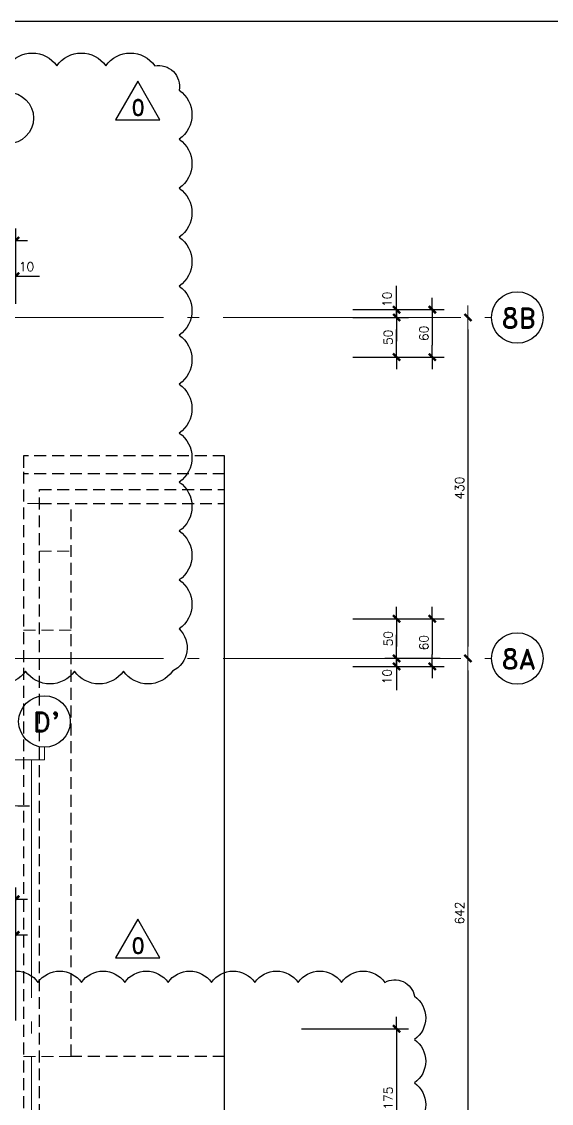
# Model space of a CAD drawing. Extents: x -58 to 5689, y 67 to 4123.
# Drawn here: x 3778 to 4446, y 2759 to 4123 of the extents above; entities that cross this region are included whole.
import ezdxf
from ezdxf.enums import TextEntityAlignment as Align

# ---------------------------------------------------------------- set-up
doc = ezdxf.new("R2010")
doc.units = 0
doc.header["$LTSCALE"] = 30
doc.header["$MEASUREMENT"] = 0
for name, pattern in [('DASHED', [0.75, 0.5, -0.25]), ('EJES', [12.5, 10, -1, 0.5, -1]), ('RLE-PROYECCION', [35.719, 23.8125, -11.9065])]:
    doc.linetypes.add(name, pattern=pattern)
doc.layers.get('0').update_dxf_attribs({"linetype": 'CONTINUOUS'})
for name, color, linetype in [('RLA-BORDE DE LOSAS', 3, 'CONTINUOUS'), ('RLA-FORMATO', 7, 'CONTINUOUS'), ('RLE-COTAS1', 2, 'CONTINUOUS'), ('RLE-REVISION 0', 1, 'CONTINUOUS')]:
    doc.layers.add(name, color=color, linetype=linetype)
for name, color, linetype, lineweight in [('RLE-COTAS', 2, 'CONTINUOUS', 9), ('RLE-EJE', 3, 'CONTINUOUS', 25), ('RLE-EJES', 1, 'EJES', 15), ('RLE-FUNDACION', 210, 'CONTINUOUS', 25), ('RLE-MURO', 170, 'CONTINUOUS', 25), ('RLE-PROYECCION', 2, 'RLE-PROYECCION', 15)]:
    doc.layers.add(name, color=color, linetype=linetype, lineweight=lineweight)
doc.styles.add('ROMAND', font='romand', dxfattribs={"height": 31.5})
doc.styles.add('ROMANS', font='romans.shx', dxfattribs={"height": 11.25})
doc.linetypes.add('ZIGZAG', pattern='A,0.0001,-0.2,[131,ltypeshp.shx,S=0.2,R=0,X=-0.2,Y=0],-0.4,[131,ltypeshp.shx,S=0.2,R=180,X=0.2,Y=0],-0.2', length=0.8001)
doc.dimstyles.new('ING-50', dxfattribs={"dimscale": 50, "dimtxt": 0.27, "dimasz": 0.3, "dimexe": 0, "dimexo": 0, "dimgap": 0.1, "dimtad": 1, "dimdec": 1, "dimzin": 12, "dimdsep": 46, "dimtxsty": 'ROMANS', "dimblk": 'TICK1', "dimblk1": 'TICK1', "dimblk2": 'TICK1', "dimcen": 0.09, "dimclrd": 2, "dimclre": 1, "dimclrt": 3, "dimadec": 0, "dimazin": 0, "dimtfac": 1, "dimtdec": 0, "dimtix": 1, "dimtmove": 2, "dimatfit": 3, "dimldrblk": 'TICK1', "dimfxl": 0, "dimfxlon": 1, "dimtolj": 1, "dimtzin": 0, "dimarcsym": 0})

# ---------------------------------------------------------------- blocks, each defined once
blk = doc.blocks.new('TICK1')
at = {"color": 2}
for points in [[(0, 0), (-1, 0)], [(0, 0), (1, 0)]]:
    blk.add_lwpolyline(points, dxfattribs=at)
at = {"color": 2, "const_width": 0.2}
blk.add_lwpolyline([(-0.3, -0.3), (0.3, 0.3)], dxfattribs=at)
blk = doc.blocks.new('*D68')
at = {"layer": 'RLE-COTAS', "color": 2, "lineweight": -2, "transparency": 16777216}
for p, q in [((3720.2, 3134), (3705.2, 3134)), ((3735.2, 3134), (3757.7, 3134)), ((3772.7, 3134), (3787.7, 3134))]:
    blk.add_line(p, q, dxfattribs=at)
at = {"layer": 'RLE-COTAS', "color": 2, "lineweight": -2, "transparency": 16777216, "xscale": 15, "yscale": 15, "zscale": 15}
blk.add_blockref('TICK1', (3735.2, 3134), dxfattribs=at)
at = {"layer": 'RLE-COTAS', "color": 2, "lineweight": -2, "transparency": 16777216, "xscale": 15, "yscale": 15, "zscale": 15, "rotation": 180}
blk.add_blockref('TICK1', (3757.7, 3134), dxfattribs=at)
at = {"layer": 'RLE-COTAS', "color": 3, "transparency": 16777216, "insert": (3746.4, 3144.6), "char_height": 11.25, "width": 38.877, "attachment_point": 5, "style": 'ROMANS'}
blk.add_mtext('\\A1;22.5', dxfattribs=at)
blk = doc.blocks.new('*D25')
at = {"layer": 'RLE-COTAS1', "color": 1, "lineweight": -2, "transparency": 16777216}
for p, q in [((3493.2, 2954.6), (3493.2, 2986.2)), ((3770.2, 2863.5), (3770.2, 2986.2))]:
    blk.add_line(p, q, dxfattribs=at)
at = {"layer": 'RLE-COTAS1', "color": 2, "lineweight": -2, "transparency": 16777216}
blk.add_line((3508.2, 2971.2), (3755.2, 2971.2), dxfattribs=at)
at = {"layer": 'RLE-COTAS1', "color": 2, "lineweight": -2, "transparency": 16777216, "xscale": 15, "yscale": 15, "zscale": 15, "rotation": 180}
blk.add_blockref('TICK1', (3493.2, 2971.2), dxfattribs=at)
at = {"layer": 'RLE-COTAS1', "color": 2, "lineweight": -2, "transparency": 16777216, "xscale": 15, "yscale": 15, "zscale": 15}
blk.add_blockref('TICK1', (3770.2, 2971.2), dxfattribs=at)
at = {"layer": 'RLE-COTAS1', "color": 3, "transparency": 16777216, "insert": (3631.7, 2981.8), "char_height": 11.25, "width": 34.61, "attachment_point": 5, "style": 'ROMANS'}
blk.add_mtext('\\A1;277', dxfattribs=at)
blk = doc.blocks.new('*D26')
at = {"layer": 'RLE-COTAS1', "color": 1, "lineweight": -2, "transparency": 16777216}
for p, q in [((4130.5, 2852.9), (4265.5, 2852.9)), ((4370.5, 2677.9), (4235.5, 2677.9))]:
    blk.add_line(p, q, dxfattribs=at)
at = {"layer": 'RLE-COTAS1', "color": 2, "lineweight": -2, "transparency": 16777216}
blk.add_line((4250.5, 2837.9), (4250.5, 2692.9), dxfattribs=at)
at = {"layer": 'RLE-COTAS1', "color": 2, "lineweight": -2, "transparency": 16777216, "xscale": 15, "yscale": 15, "zscale": 15}
for p, rotation in [((4250.5, 2852.9), 90), ((4250.5, 2677.9), 270)]:
    blk.add_blockref('TICK1', p, dxfattribs=dict(at, rotation=rotation))
at = {"layer": 'RLE-COTAS1', "color": 3, "transparency": 16777216, "insert": (4239.9, 2765.4), "char_height": 11.25, "width": 34.61, "attachment_point": 5, "rotation": 90, "style": 'ROMANS'}
blk.add_mtext('\\A1;175', dxfattribs=at)
blk = doc.blocks.new('*D40')
at = {"layer": 'RLE-COTAS1', "color": 1, "lineweight": -2, "transparency": 16777216}
for p, q in [((3470.2, 2896.2), (3470.2, 3031.2)), ((3770.2, 2896.2), (3770.2, 3031.2))]:
    blk.add_line(p, q, dxfattribs=at)
at = {"layer": 'RLE-COTAS1', "color": 2, "lineweight": -2, "transparency": 16777216}
blk.add_line((3485.2, 3016.2), (3755.2, 3016.2), dxfattribs=at)
at = {"layer": 'RLE-COTAS1', "color": 2, "lineweight": -2, "transparency": 16777216, "xscale": 15, "yscale": 15, "zscale": 15, "rotation": 180}
blk.add_blockref('TICK1', (3470.2, 3016.2), dxfattribs=at)
at = {"layer": 'RLE-COTAS1', "color": 2, "lineweight": -2, "transparency": 16777216, "xscale": 15, "yscale": 15, "zscale": 15}
blk.add_blockref('TICK1', (3770.2, 3016.2), dxfattribs=at)
at = {"layer": 'RLE-COTAS1', "color": 3, "transparency": 16777216, "insert": (3620.2, 3026.8), "char_height": 11.25, "width": 34.61, "attachment_point": 5, "style": 'ROMANS'}
blk.add_mtext('\\A1;300', dxfattribs=at)
blk = doc.blocks.new('*D96')
at = {"layer": 'RLE-COTAS', "color": 2, "lineweight": -2, "transparency": 16777216}
blk.add_line((4340.5, 3734.9), (4340.5, 3334.9), dxfattribs=at)
at = {"layer": 'RLE-COTAS', "color": 2, "lineweight": -2, "transparency": 16777216, "xscale": 15, "yscale": 15, "zscale": 15}
for p, rotation in [((4340.5, 3749.9), 90), ((4340.5, 3319.9), 270)]:
    blk.add_blockref('TICK1', p, dxfattribs=dict(at, rotation=rotation))
at = {"layer": 'RLE-COTAS', "color": 3, "transparency": 16777216, "insert": (4329.9, 3534.9), "char_height": 11.25, "width": 33.226, "attachment_point": 5, "rotation": 90, "style": 'ROMANS'}
blk.add_mtext('\\A1;430', dxfattribs=at)
blk = doc.blocks.new('*D97')
at = {"layer": 'RLE-COTAS', "color": 2, "lineweight": -2, "transparency": 16777216}
blk.add_line((4340.5, 3304.9), (4340.5, 2692.9), dxfattribs=at)
at = {"layer": 'RLE-COTAS', "color": 2, "lineweight": -2, "transparency": 16777216, "xscale": 15, "yscale": 15, "zscale": 15}
for p, rotation in [((4340.5, 3319.9), 90), ((4340.5, 2677.9), 270)]:
    blk.add_blockref('TICK1', p, dxfattribs=dict(at, rotation=rotation))
at = {"layer": 'RLE-COTAS', "color": 3, "transparency": 16777216, "insert": (4329.9, 2998.9), "char_height": 11.25, "width": 33.226, "attachment_point": 5, "rotation": 90, "style": 'ROMANS'}
blk.add_mtext('\\A1;642', dxfattribs=at)
blk = doc.blocks.new('*D98')
at = {"layer": 'RLE-COTAS1', "color": 1, "lineweight": -2, "transparency": 16777216}
for p, q in [((4240.5, 3759.9), (4310.5, 3759.9)), ((4240.5, 3699.9), (4310.5, 3699.9))]:
    blk.add_line(p, q, dxfattribs=at)
at = {"layer": 'RLE-COTAS1', "color": 2, "lineweight": -2, "transparency": 16777216}
blk.add_line((4295.5, 3744.9), (4295.5, 3714.9), dxfattribs=at)
at = {"layer": 'RLE-COTAS1', "color": 2, "lineweight": -2, "transparency": 16777216, "xscale": 15, "yscale": 15, "zscale": 15}
for p, rotation in [((4295.5, 3759.9), 90), ((4295.5, 3699.9), 270)]:
    blk.add_blockref('TICK1', p, dxfattribs=dict(at, rotation=rotation))
at = {"layer": 'RLE-COTAS1', "color": 3, "transparency": 16777216, "insert": (4284.9, 3729.9), "char_height": 11.25, "width": 22.151, "attachment_point": 5, "rotation": 90, "style": 'ROMANS'}
blk.add_mtext('\\A1;60', dxfattribs=at)
blk = doc.blocks.new('*D99')
at = {"layer": 'RLE-COTAS1', "color": 1, "lineweight": -2, "transparency": 16777216}
for p, q in [((4195.5, 3749.9), (4265.5, 3749.9)), ((4195.5, 3699.9), (4265.5, 3699.9))]:
    blk.add_line(p, q, dxfattribs=at)
at = {"layer": 'RLE-COTAS1', "color": 2, "lineweight": -2, "transparency": 16777216}
blk.add_line((4250.5, 3714.9), (4250.5, 3734.9), dxfattribs=at)
at = {"layer": 'RLE-COTAS1', "color": 2, "lineweight": -2, "transparency": 16777216, "xscale": 15, "yscale": 15, "zscale": 15}
for p, rotation in [((4250.5, 3749.9), 90), ((4250.5, 3699.9), 270)]:
    blk.add_blockref('TICK1', p, dxfattribs=dict(at, rotation=rotation))
at = {"layer": 'RLE-COTAS1', "color": 3, "transparency": 16777216, "insert": (4239.9, 3724.9), "char_height": 11.25, "width": 22.151, "attachment_point": 5, "rotation": 90, "style": 'ROMANS'}
blk.add_mtext('\\A1;50', dxfattribs=at)
blk = doc.blocks.new('*D100')
at = {"layer": 'RLE-COTAS1', "color": 2, "lineweight": -2, "transparency": 16777216}
for p, q in [((4250.5, 3774.9), (4250.5, 3789.9)), ((4250.5, 3749.9), (4250.5, 3759.9)), ((4250.5, 3734.9), (4250.5, 3719.9))]:
    blk.add_line(p, q, dxfattribs=at)
at = {"layer": 'RLE-COTAS1', "color": 1, "lineweight": -2, "transparency": 16777216}
for p, q in [((4195.5, 3759.9), (4265.5, 3759.9)), ((4195.5, 3749.9), (4265.5, 3749.9))]:
    blk.add_line(p, q, dxfattribs=at)
at = {"layer": 'RLE-COTAS1', "color": 2, "lineweight": -2, "transparency": 16777216, "xscale": 15, "yscale": 15, "zscale": 15}
for p, rotation in [((4250.5, 3759.9), 270), ((4250.5, 3749.9), 90)]:
    blk.add_blockref('TICK1', p, dxfattribs=dict(at, rotation=rotation))
at = {"layer": 'RLE-COTAS1', "color": 3, "transparency": 16777216, "insert": (4232.9, 3763.3), "char_height": 11.25, "width": 22.151, "attachment_point": 1, "rotation": 90, "line_spacing_factor": 0.941778, "style": 'ROMANS'}
blk.add_mtext('\\A1;10', dxfattribs=at)
blk = doc.blocks.new('*D101')
at = {"layer": 'RLE-COTAS1', "color": 1, "lineweight": -2, "transparency": 16777216}
for p, q in [((4240.5, 3369.9), (4310.5, 3369.9)), ((4240.5, 3309.9), (4310.5, 3309.9))]:
    blk.add_line(p, q, dxfattribs=at)
at = {"layer": 'RLE-COTAS1', "color": 2, "lineweight": -2, "transparency": 16777216}
blk.add_line((4295.5, 3354.9), (4295.5, 3324.9), dxfattribs=at)
at = {"layer": 'RLE-COTAS1', "color": 2, "lineweight": -2, "transparency": 16777216, "xscale": 15, "yscale": 15, "zscale": 15}
for p, rotation in [((4295.5, 3369.9), 90), ((4295.5, 3309.9), 270)]:
    blk.add_blockref('TICK1', p, dxfattribs=dict(at, rotation=rotation))
at = {"layer": 'RLE-COTAS1', "color": 3, "transparency": 16777216, "insert": (4284.9, 3339.9), "char_height": 11.25, "width": 22.151, "attachment_point": 5, "rotation": 90, "style": 'ROMANS'}
blk.add_mtext('\\A1;60', dxfattribs=at)
blk = doc.blocks.new('*D102')
at = {"layer": 'RLE-COTAS1', "color": 1, "lineweight": -2, "transparency": 16777216}
for p, q in [((4195.5, 3369.9), (4265.5, 3369.9)), ((4305.5, 3319.9), (4235.5, 3319.9))]:
    blk.add_line(p, q, dxfattribs=at)
at = {"layer": 'RLE-COTAS1', "color": 2, "lineweight": -2, "transparency": 16777216}
blk.add_line((4250.5, 3354.9), (4250.5, 3334.9), dxfattribs=at)
at = {"layer": 'RLE-COTAS1', "color": 2, "lineweight": -2, "transparency": 16777216, "xscale": 15, "yscale": 15, "zscale": 15}
for p, rotation in [((4250.5, 3369.9), 90), ((4250.5, 3319.9), 270)]:
    blk.add_blockref('TICK1', p, dxfattribs=dict(at, rotation=rotation))
at = {"layer": 'RLE-COTAS1', "color": 3, "transparency": 16777216, "insert": (4239.9, 3344.9), "char_height": 11.25, "width": 22.151, "attachment_point": 5, "rotation": 90, "style": 'ROMANS'}
blk.add_mtext('\\A1;50', dxfattribs=at)
blk = doc.blocks.new('*D103')
at = {"layer": 'RLE-COTAS1', "color": 2, "lineweight": -2, "transparency": 16777216}
for p, q in [((4250.5, 3334.9), (4250.5, 3349.9)), ((4250.5, 3319.9), (4250.5, 3309.9)), ((4250.5, 3294.9), (4250.5, 3279.9))]:
    blk.add_line(p, q, dxfattribs=at)
at = {"layer": 'RLE-COTAS1', "color": 1, "lineweight": -2, "transparency": 16777216}
for p, q in [((4305.5, 3319.9), (4235.5, 3319.9)), ((4195.5, 3309.9), (4265.5, 3309.9))]:
    blk.add_line(p, q, dxfattribs=at)
at = {"layer": 'RLE-COTAS1', "color": 2, "lineweight": -2, "transparency": 16777216, "xscale": 15, "yscale": 15, "zscale": 15}
for p, rotation in [((4250.5, 3319.9), 270), ((4250.5, 3309.9), 90)]:
    blk.add_blockref('TICK1', p, dxfattribs=dict(at, rotation=rotation))
at = {"layer": 'RLE-COTAS1', "color": 3, "transparency": 16777216, "insert": (4232.9, 3287.4), "char_height": 11.25, "width": 22.151, "attachment_point": 1, "rotation": 90, "line_spacing_factor": 0.941778, "style": 'ROMANS'}
blk.add_mtext('\\A1;10', dxfattribs=at)
blk = doc.blocks.new('A$C6546491A')
at = {"layer": 'RLA-BORDE DE LOSAS', "color": 1, "linetype": 'ZIGZAG'}
blk.add_line((253.5, -2662.5), (253.5, 0), dxfattribs=at)
at = {"layer": 'RLE-FUNDACION', "color": 1, "linetype": 'DASHED'}
for p, q in [((253.5, 0), (0, 0)), ((0, 0), (0, -20)), ((20, -60), (253.5, -60)), ((60, -757.5), (60, -60)), ((253.5, -757.5), (60, -757.5))]:
    blk.add_line(p, q, dxfattribs=at)
at = {"layer": 'RLE-MURO', "color": 1, "linetype": 'DASHED'}
for p, q in [((0, -20), (0, -1602.5)), ((253.5, -22.5), (0, -22.5)), ((20, -832.5), (20, -42.5)), ((20, -42.5), (253.5, -42.5))]:
    blk.add_line(p, q, dxfattribs=at)
at = {"layer": 'RLE-PROYECCION', "color": 1, "linetype": 'DASHED'}
for p, q in [((20, -60), (0, -60)), ((20, -120), (60, -120)), ((0, -220), (60, -220)), ((0, -220), (60, -220)), ((60, -757.5), (0, -757.5))]:
    blk.add_line(p, q, dxfattribs=at)
blk = doc.blocks.new('rev-1')
at = {"color": 3}
blk.add_lwpolyline([(-0.1, 31.3), (-28.3, -17.5), (28, -17.5), (-0.1, 31.3)], dxfattribs=at)
at = {"color": 5, "linetype": 'Continuous', "style": 'ROMAND'}
blk.add_attdef('1', text='', height=20, dxfattribs=at).set_placement((0.4, -12), align=Align.CENTER)
blk = doc.blocks.new('*D133')
at = {"layer": 'RLE-COTAS1', "color": 1, "lineweight": -2, "transparency": 16777216}
for p, q in [((3710.2, 3792), (3710.2, 3862)), ((3770.2, 3792), (3770.2, 3862))]:
    blk.add_line(p, q, dxfattribs=at)
at = {"layer": 'RLE-COTAS1', "color": 2, "lineweight": -2, "transparency": 16777216}
blk.add_line((3725.2, 3847), (3755.2, 3847), dxfattribs=at)
at = {"layer": 'RLE-COTAS1', "color": 2, "lineweight": -2, "transparency": 16777216, "xscale": 15, "yscale": 15, "zscale": 15, "rotation": 180}
blk.add_blockref('TICK1', (3710.2, 3847), dxfattribs=at)
at = {"layer": 'RLE-COTAS1', "color": 2, "lineweight": -2, "transparency": 16777216, "xscale": 15, "yscale": 15, "zscale": 15}
blk.add_blockref('TICK1', (3770.2, 3847), dxfattribs=at)
at = {"layer": 'RLE-COTAS1', "color": 3, "transparency": 16777216, "insert": (3740.2, 3857.6), "char_height": 11.25, "width": 22.151, "attachment_point": 5, "style": 'ROMANS'}
blk.add_mtext('\\A1;60', dxfattribs=at)
blk = doc.blocks.new('*D135')
at = {"layer": 'RLE-COTAS1', "color": 1, "lineweight": -2, "transparency": 16777216}
for p, q in [((3760.2, 3857), (3760.2, 3787)), ((3770.2, 3767.2), (3770.2, 3817))]:
    blk.add_line(p, q, dxfattribs=at)
at = {"layer": 'RLE-COTAS1', "color": 2, "lineweight": -2, "transparency": 16777216}
for p, q in [((3745.2, 3802), (3730.2, 3802)), ((3760.2, 3802), (3770.2, 3802)), ((3785.2, 3802), (3800.2, 3802))]:
    blk.add_line(p, q, dxfattribs=at)
at = {"layer": 'RLE-COTAS1', "color": 2, "lineweight": -2, "transparency": 16777216, "xscale": 15, "yscale": 15, "zscale": 15}
blk.add_blockref('TICK1', (3760.2, 3802), dxfattribs=at)
at = {"layer": 'RLE-COTAS1', "color": 2, "lineweight": -2, "transparency": 16777216, "xscale": 15, "yscale": 15, "zscale": 15, "rotation": 180}
blk.add_blockref('TICK1', (3770.2, 3802), dxfattribs=at)
at = {"layer": 'RLE-COTAS1', "color": 3, "transparency": 16777216, "insert": (3774.2, 3819.6), "char_height": 11.25, "width": 22.151, "attachment_point": 1, "line_spacing_factor": 0.941778, "style": 'ROMANS'}
blk.add_mtext('\\A1;10', dxfattribs=at)

msp = doc.modelspace()

# ---------------------------------------------------------------- linework, layer by layer
at = {"layer": 'RLA-FORMATO', "color": 6, "linetype": 'Continuous'}
msp.add_lwpolyline([(-58.1, 4123.098), (-58.1, 68.098), (5686.9, 68.098), (5686.9, 4123.098)], close=True, dxfattribs=at)
at = {"layer": 'RLE-EJE'}
for centre in [(3760.199, 4001.495), (4402.699, 3749.928), (4402.699, 3319.928), (3806.45, 3240.433)]:
    msp.add_circle(centre, 32.5, dxfattribs=at)
at = {"layer": 'RLE-EJES', "linetype": 'EJES', "lineweight": 9}
for p, q in [((2531.641, 3749.933), (4370.199, 3749.928)), ((2531.641, 3319.933), (4370.199, 3319.928)), ((3806.45, 3191.963), (3806.45, 3207.933)), ((3757.699, 3191.963), (3806.45, 3191.963)), ((3790.199, 3191.963), (3790.199, 572.115))]:
    msp.add_line(p, q, dxfattribs=at)
at = {"layer": 'RLE-REVISION 0'}
for points in [[(3760.246, 4067.465, -0.52056705), (3822.005, 4067.465, -0.52056705), (3883.763, 4067.465, -0.52056705), (3945.521, 4067.465, -0.52056705), (3976.352, 4036.537, -0.52056705), (3976.352, 3974.779, -0.52056705), (3976.352, 3913.02, -0.52056705), (3976.352, 3851.262, -0.52056705), (3976.352, 3789.504, -0.52056705), (3976.352, 3727.746, -0.52056705), (3976.352, 3665.987, -0.52056705), (3976.352, 3604.229, -0.52056705), (3976.352, 3542.471, -0.52056705), (3976.352, 3480.712, -0.52056705), (3976.352, 3418.954, -0.52056705), (3976.352, 3357.196, -0.52056705), (3967.87, 3303.919, -0.52056705), (3906.112, 3303.919, -0.52056705), (3844.354, 3303.919, -0.52056705), (3782.596, 3303.919, -0.52056705), (3720.837, 3303.919, -0.52056705)], [(3743.642, 2911.391, -0.52056705), (3798.316, 2911.391, -0.52056705), (3852.989, 2911.391, -0.52056705), (3907.663, 2911.391, -0.52056705), (3962.336, 2911.391, -0.52056705), (4017.01, 2911.391, -0.52056705), (4071.683, 2911.391, -0.52056705), (4126.357, 2911.391, -0.52056705), (4181.03, 2911.391, -0.52056705), (4235.704, 2911.391, -0.52056705), (4272.961, 2893.974, -0.52056705), (4272.961, 2839.301, -0.52056705), (4272.961, 2784.627, -0.52056705), (4272.961, 2729.954, -0.52056705)]]:
    msp.add_lwpolyline(points, format="xyb", dxfattribs=at)

# ---------------------------------------------------------------- block references
msp.add_blockref('A$C6546491A', (3780.199, 3575.433))
for p in [(3924.16, 4016.774), (3924.16, 2959.705)]:
    msp.add_blockref('rev-1', p, dxfattribs=at).add_auto_attribs({'1': '0'})

# ---------------------------------------------------------------- texts
at = {"layer": 'RLE-EJE', "color": 5, "lineweight": 9, "char_height": 25, "width": 1, "attachment_point": 1, "style": 'ROMAND'}
for s, insert in [('8B', (4383.045, 3761.692)), ('8A', (4383.045, 3331.692)), ("D'", (3791.906, 3252.319))]:
    msp.add_mtext(s, dxfattribs=dict(at, insert=insert))

# ---------------------------------------------------------------- dimensions: what is measured, and where the dimension line sits
at = {"layer": 'RLE-COTAS'}
for base, p1, p2, picture, middle in [((4340.528, 3319.928), (4345.528, 3749.928), (4345.528, 3319.928), '*D96', (4329.903, 3534.928)), ((4340.528, 2677.928), (4345.528, 3319.928), (4345.528, 2677.928), '*D97', (4329.903, 2998.928))]:
    dim = msp.add_linear_dim(base=base, p1=p1, p2=p2, angle=90, dimstyle='ING-50', override={"dimexe": 0, "dimexo": 0, "dimdec": 1, "dimfxl": 0, "dimfxlon": 1}, dxfattribs=at)
    dim.commit()
    dim.dimension.update_dxf_attribs({"geometry": picture, "text_midpoint": middle})
dim = msp.add_linear_dim(base=(3757.699, 3133.983), p1=(3735.199, 3138.983), p2=(3757.699, 3138.983), dimstyle='ING-50', override={"dimexe": 0, "dimexo": 0, "dimdec": 1, "dimfxl": 0, "dimfxlon": 1}, dxfattribs=at)
dim.commit()
dim.dimension.update_dxf_attribs({"geometry": '*D68', "text_midpoint": (3746.449, 3144.608)})
at = {"layer": 'RLE-COTAS1'}
for base, p1, p2, override, picture, middle in [((3770.199, 3847.003), (3710.199, 3777.003), (3770.199, 3777.003), {"dimexe": 0.3, "dimexo": 0, "dimdec": 1, "dimfxl": 1.1, "dimfxlon": 1}, '*D133', (3740.199, 3857.628)), ((3770.199, 3016.213), (3470.199, 2891.213), (3770.199, 2891.213), {"dimexe": 0.3, "dimexo": 0, "dimdec": 1, "dimfxl": 2.4, "dimfxlon": 1}, '*D40', (3620.199, 3026.838)), ((3770.199, 2971.213), (3493.199, 2954.616), (3770.199, 2863.494), {"dimexe": 0.3, "dimexo": 0, "dimdec": 1, "dimfxl": 2.4, "dimfxlon": 1}, '*D25', (3631.699, 2981.838))]:
    dim = msp.add_linear_dim(base=base, p1=p1, p2=p2, dimstyle='ING-50', override=override, dxfattribs=at)
    dim.commit()
    dim.dimension.update_dxf_attribs({"geometry": picture, "text_midpoint": middle})
dim = msp.add_linear_dim(base=(3770.199, 3802.003), p1=(3760.199, 3872.003), p2=(3770.199, 3767.2), dimstyle='ING-50', override={"dimexe": 0.3, "dimexo": 0, "dimdec": 1, "dimfxl": 1.1, "dimfxlon": 1}, dxfattribs=at)
dim.commit()
dim.dimension.update_dxf_attribs({"geometry": '*D135', "text_midpoint": (3785.28, 3812.082), "dimtype": 160})
for base, p1, p2, picture, middle in [((4250.528, 3759.928), (4180.528, 3749.928), (4180.528, 3759.928), '*D100', (4240.449, 3774.333)), ((4250.528, 3309.928), (4320.528, 3319.928), (4180.528, 3309.928), '*D103', (4240.449, 3298.503))]:
    dim = msp.add_linear_dim(base=base, p1=p1, p2=p2, angle=90, dimstyle='ING-50', override={"dimexe": 0.3, "dimexo": 0, "dimdec": 1, "dimfxl": 1.1, "dimfxlon": 1}, dxfattribs=at)
    dim.commit()
    dim.dimension.update_dxf_attribs({"geometry": picture, "text_midpoint": middle, "dimtype": 160, "text_rotation": 90})
for base, p1, p2, override, picture, middle in [((4295.528, 3699.928), (4225.528, 3759.928), (4225.528, 3699.928), {"dimexe": 0.3, "dimexo": 0, "dimdec": 1, "dimfxl": 1.1, "dimfxlon": 1}, '*D98', (4284.903, 3729.928)), ((4250.528, 3749.928), (4180.528, 3699.928), (4180.528, 3749.928), {"dimexe": 0.3, "dimexo": 0, "dimdec": 1, "dimfxl": 1.1, "dimfxlon": 1}, '*D99', (4239.903, 3724.928)), ((4250.528, 3319.928), (4180.528, 3369.928), (4320.528, 3319.928), {"dimexe": 0.3, "dimexo": 0, "dimdec": 1, "dimfxl": 1.1, "dimfxlon": 1}, '*D102', (4239.903, 3344.928)), ((4295.528, 3309.928), (4225.528, 3369.928), (4225.528, 3309.928), {"dimexe": 0.3, "dimexo": 0, "dimdec": 1, "dimfxl": 1.1, "dimfxlon": 1}, '*D101', (4284.903, 3339.928)), ((4250.528, 2677.933), (3825.528, 2852.933), (4375.528, 2677.933), {"dimexe": 0.3, "dimexo": 0, "dimdec": 1, "dimfxl": 2.4, "dimfxlon": 1}, '*D26', (4239.903, 2765.433))]:
    dim = msp.add_linear_dim(base=base, p1=p1, p2=p2, angle=90, dimstyle='ING-50', override=override, dxfattribs=at)
    dim.commit()
    dim.dimension.update_dxf_attribs({"geometry": picture, "text_midpoint": middle})

doc.saveas('drawing.dxf')
